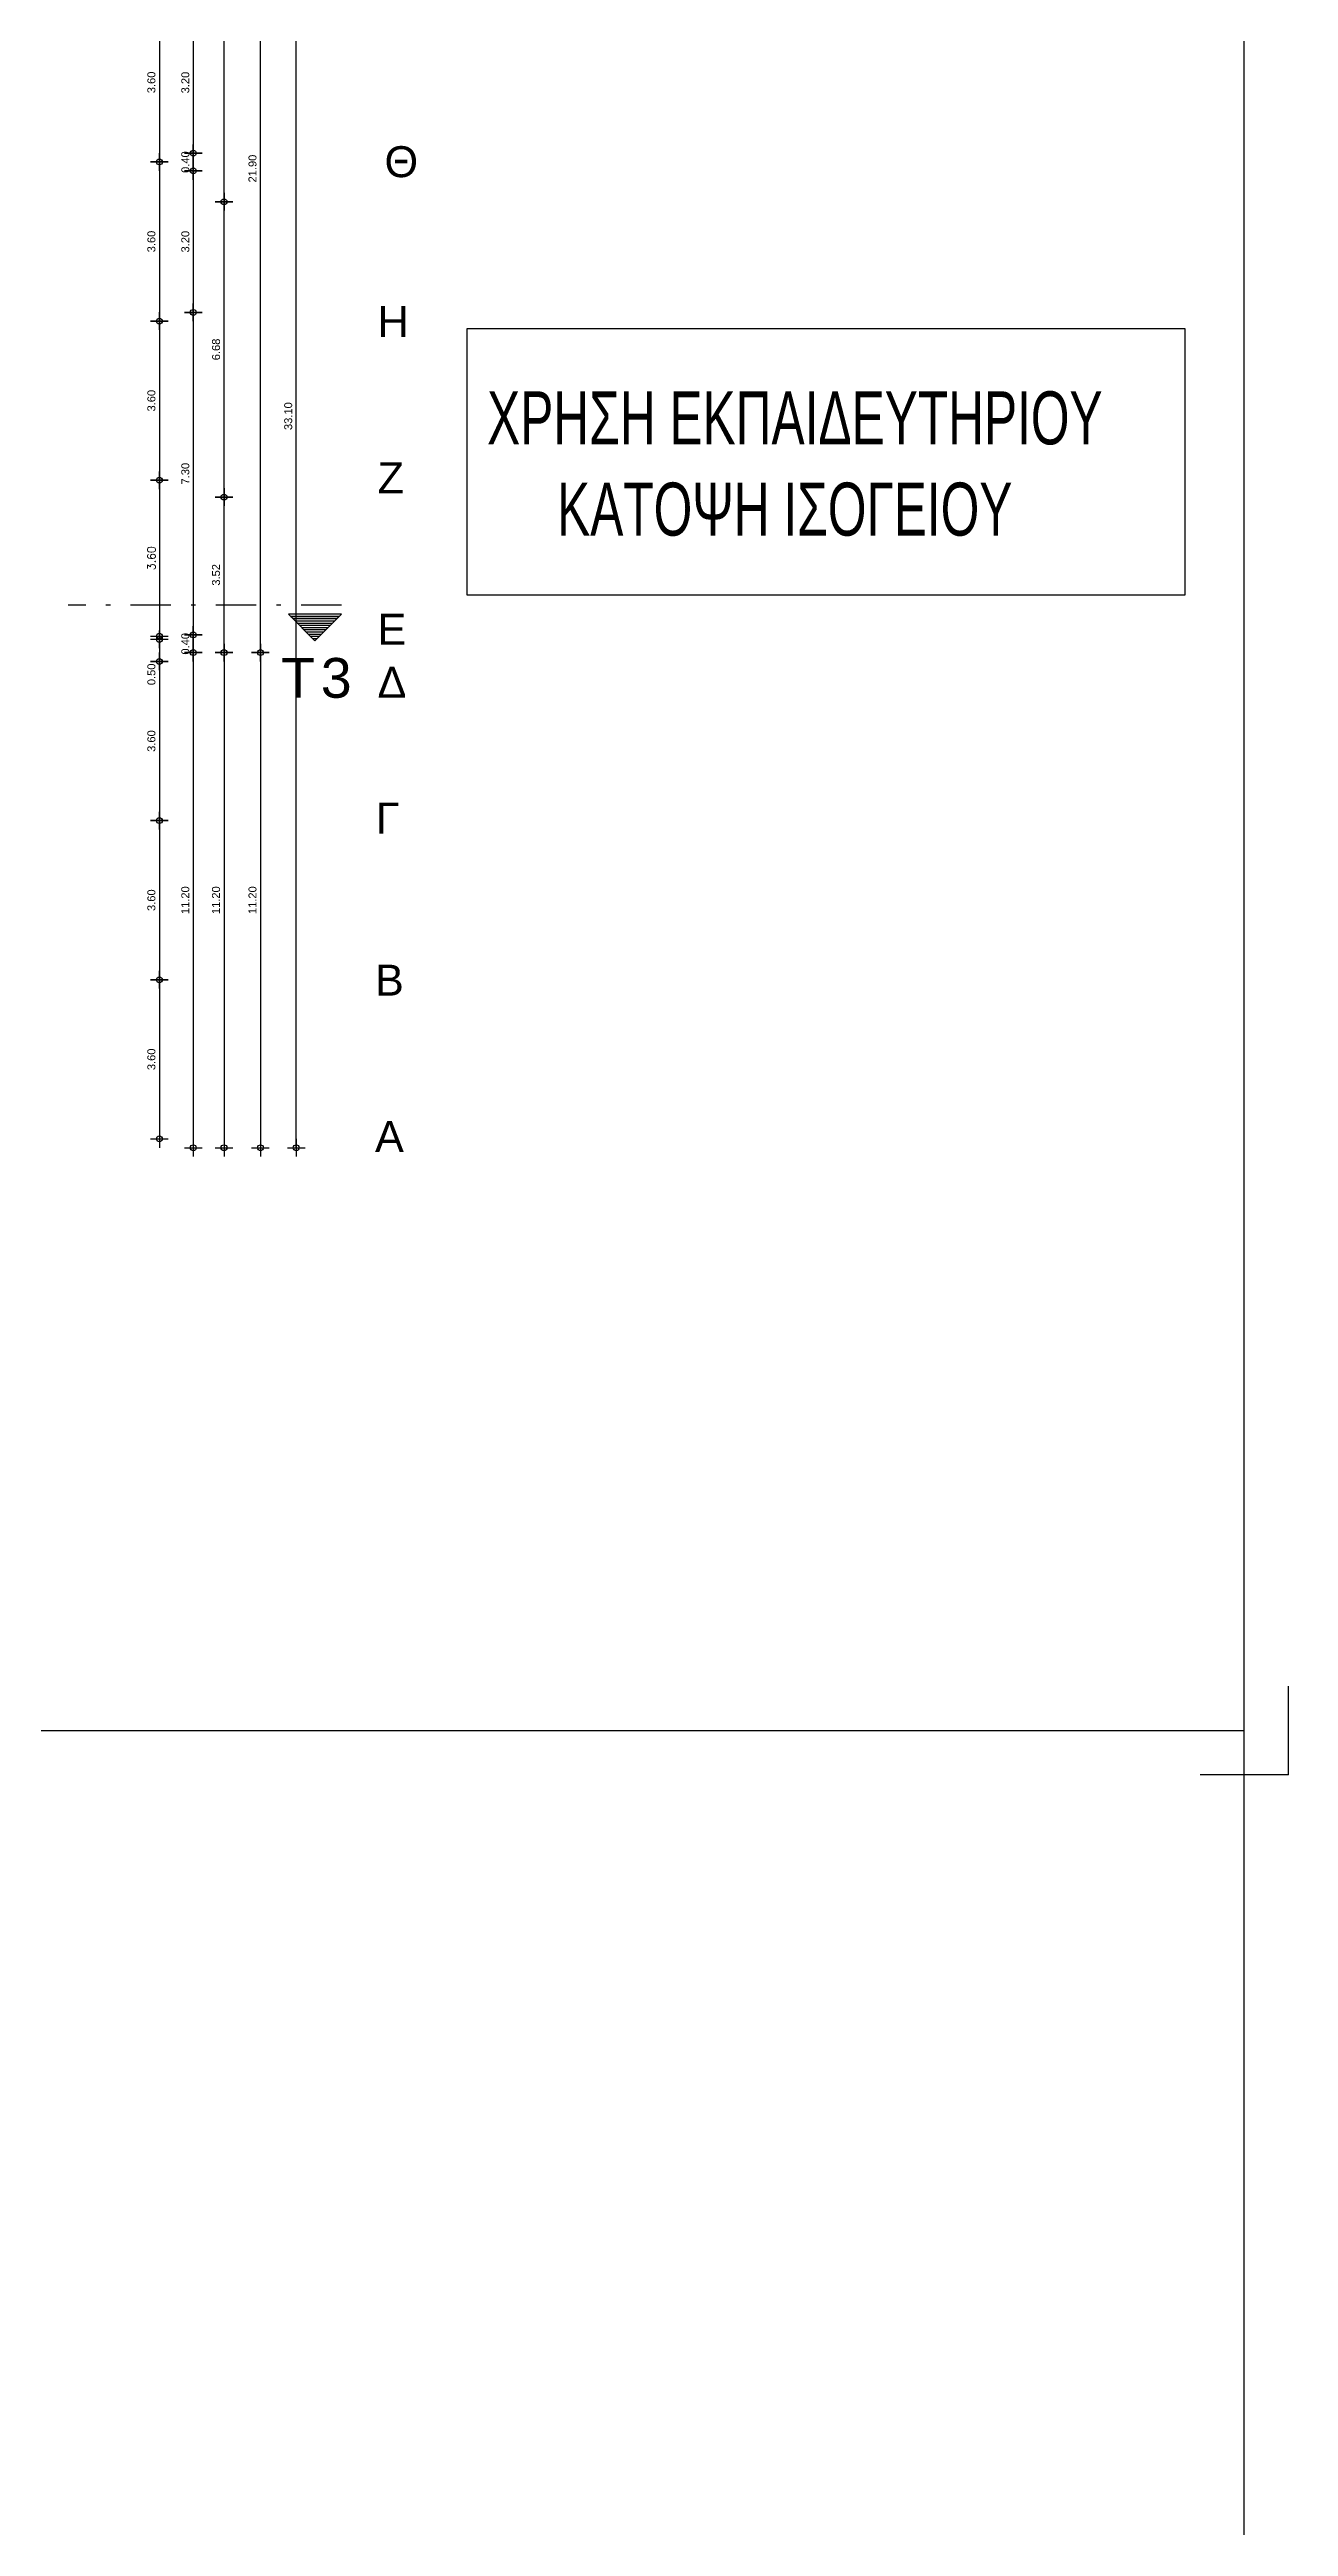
# Model space of a CAD drawing. Header units: metres. Extents: x 0 to 132, y -109 to 310.
# Drawn here: x 56 to 84, y -17 to 39 of the extents above; entities that cross this region are included whole.
import ezdxf

# ---------------------------------------------------------------- set-up
doc = ezdxf.new("R2010")
doc.units = ezdxf.units.M
doc.header["$LTSCALE"] = 0.036
doc.linetypes.add('DASHDOTX2', pattern=[50.8, 25.4, -12.7, 0, -12.7])
doc.layers.get('0').update_dxf_attribs({"color": 252})
doc.layers.get('Defpoints').update_dxf_attribs({"color": 252})
for name, color, linetype in [('arxitektonika', 254, 'Continuous'), ('BORDER', 252, 'Continuous'), ('DIMBLK', 252, 'Continuous'), ('LAYER-ON', 252, 'Continuous'), ('MARKS', 252, 'Continuous'), ('NOTES', 252, 'Continuous')]:
    doc.layers.add(name, color=color, linetype=linetype)
doc.styles.add('COMU-N', font='arial.ttf')
doc.styles.add('outu-c', font='ugoutl-s.shx', dxfattribs={"width": 0.7})
doc.styles.get("Standard").update_dxf_attribs({"font": 'arial.ttf'})
doc.dimstyles.new('CADWDOT', dxfattribs={"dimscale": 0.1, "dimtxt": 1.8, "dimasz": 0.08, "dimexe": 2, "dimexo": 0, "dimgap": 0.09, "dimtad": 0, "dimrnd": 0.001, "dimzin": 0, "dimdsep": 46, "dimtxsty": 'Standard', "dimblk1": 'ARTDIM', "dimblk2": 'ARTDIM', "dimsah": 1, "dimcen": 0.09, "dimdle": 0.05, "dimse1": 1, "dimse2": 1, "dimadec": 0, "dimazin": 0, "dimtfac": 1, "dimtmove": 0, "dimatfit": 3, "dimldrblk": 'ARTDIM', "dimfxl": 2, "dimtvp": 0.9999, "dimtolj": 1, "dimtzin": 0, "dimarcsym": 0})

# ---------------------------------------------------------------- blocks, each defined once
blk = doc.blocks.new('art103')
at = {"layer": 'BORDER'}
for p, q in [((20.75, 0.25), (20.75, 14.6)), ((0.25, 0.25), (20.75, 0.25))]:
    blk.add_line(p, q, dxfattribs=at)
at = {"layer": 'MARKS'}
for q in [(21, 0.5), (20.5, 0)]:
    blk.add_line((21, 0), q, dxfattribs=at)
blk = doc.blocks.new('ARTDIM')
at = {"layer": 'DIMBLK'}
for p, q in [((-24.9975, 0), (24.9975, 0)), ((0, -24.9975), (0, 24.9975))]:
    blk.add_line(p, q, dxfattribs=at)
blk.add_circle((0, 0), 8.25, dxfattribs=at)
blk = doc.blocks.new('*D131')
at = {"layer": 'arxitektonika', "color": 0, "lineweight": -2}
blk.add_line((59.217, 39.869), (59.217, 36.688), dxfattribs=at)
at = {"layer": 'Defpoints', "color": 0, "transparency": 16777216}
for p in [(60.189, 39.877), (59.217, 36.68), (60.189, 36.68)]:
    blk.add_point(p, dxfattribs=at)
at = {"layer": 'arxitektonika', "color": 0, "lineweight": -2, "xscale": 0.008, "yscale": 0.008, "zscale": 0.008}
for p, rotation in [((59.217, 39.877), 90), ((59.217, 36.68), 270)]:
    blk.add_blockref('ARTDIM', p, dxfattribs=dict(at, rotation=rotation))
at = {"layer": 'arxitektonika', "color": 0, "insert": (59.037, 38.279), "char_height": 0.18, "attachment_point": 5, "rotation": 90}
blk.add_mtext('\\A1;3.20', dxfattribs=at)
blk = doc.blocks.new('*D132')
at = {"layer": 'arxitektonika', "color": 0, "lineweight": -2}
blk.add_line((59.217, 36.672), (59.217, 36.288), dxfattribs=at)
at = {"layer": 'Defpoints', "color": 0, "transparency": 16777216}
for p in [(60.189, 36.68), (59.217, 36.28), (60.189, 36.28)]:
    blk.add_point(p, dxfattribs=at)
at = {"layer": 'arxitektonika', "color": 0, "lineweight": -2, "xscale": 0.008, "yscale": 0.008, "zscale": 0.008}
for p, rotation in [((59.217, 36.68), 90), ((59.217, 36.28), 270)]:
    blk.add_blockref('ARTDIM', p, dxfattribs=dict(at, rotation=rotation))
at = {"layer": 'arxitektonika', "color": 0, "insert": (59.037, 36.48), "char_height": 0.18, "attachment_point": 5, "rotation": 90}
blk.add_mtext('\\A1;0.40', dxfattribs=at)
blk = doc.blocks.new('*D133')
at = {"layer": 'arxitektonika', "color": 0, "lineweight": -2}
blk.add_line((59.217, 36.272), (59.217, 33.088), dxfattribs=at)
at = {"layer": 'Defpoints', "color": 0, "transparency": 16777216}
for p in [(60.189, 36.28), (59.217, 33.08), (60.189, 33.08)]:
    blk.add_point(p, dxfattribs=at)
at = {"layer": 'arxitektonika', "color": 0, "lineweight": -2, "xscale": 0.008, "yscale": 0.008, "zscale": 0.008}
for p, rotation in [((59.217, 36.28), 90), ((59.217, 33.08), 270)]:
    blk.add_blockref('ARTDIM', p, dxfattribs=dict(at, rotation=rotation))
at = {"layer": 'arxitektonika', "color": 0, "insert": (59.037, 34.68), "char_height": 0.18, "attachment_point": 5, "rotation": 90}
blk.add_mtext('\\A1;3.20', dxfattribs=at)
blk = doc.blocks.new('*D134')
at = {"layer": 'arxitektonika', "color": 0, "lineweight": -2}
blk.add_line((59.217, 33.072), (59.217, 25.791), dxfattribs=at)
at = {"layer": 'Defpoints', "color": 0, "transparency": 16777216}
for p in [(60.189, 33.08), (59.217, 25.783), (60.189, 25.783)]:
    blk.add_point(p, dxfattribs=at)
at = {"layer": 'arxitektonika', "color": 0, "lineweight": -2, "xscale": 0.008, "yscale": 0.008, "zscale": 0.008}
for p, rotation in [((59.217, 33.08), 90), ((59.217, 25.783), 270)]:
    blk.add_blockref('ARTDIM', p, dxfattribs=dict(at, rotation=rotation))
at = {"layer": 'arxitektonika', "color": 0, "insert": (59.037, 29.432), "char_height": 0.18, "attachment_point": 5, "rotation": 90}
blk.add_mtext('\\A1;7.30', dxfattribs=at)
blk = doc.blocks.new('*D135')
at = {"layer": 'arxitektonika', "color": 0, "lineweight": -2}
blk.add_line((59.217, 25.775), (59.217, 25.391), dxfattribs=at)
at = {"layer": 'Defpoints', "color": 0, "transparency": 16777216}
for p in [(60.189, 25.783), (59.217, 25.383), (60.189, 25.383)]:
    blk.add_point(p, dxfattribs=at)
at = {"layer": 'arxitektonika', "color": 0, "lineweight": -2, "xscale": 0.008, "yscale": 0.008, "zscale": 0.008}
for p, rotation in [((59.217, 25.783), 90), ((59.217, 25.383), 270)]:
    blk.add_blockref('ARTDIM', p, dxfattribs=dict(at, rotation=rotation))
at = {"layer": 'arxitektonika', "color": 0, "insert": (59.037, 25.583), "char_height": 0.18, "attachment_point": 5, "rotation": 90}
blk.add_mtext('\\A1;0.40', dxfattribs=at)
blk = doc.blocks.new('*D136')
at = {"layer": 'arxitektonika', "color": 0, "lineweight": -2}
blk.add_line((59.217, 25.375), (59.217, 14.191), dxfattribs=at)
at = {"layer": 'Defpoints', "color": 0, "transparency": 16777216}
for p in [(60.128, 25.383), (59.217, 14.183), (60.128, 14.183)]:
    blk.add_point(p, dxfattribs=at)
at = {"layer": 'arxitektonika', "color": 0, "lineweight": -2, "xscale": 0.008, "yscale": 0.008, "zscale": 0.008}
for p, rotation in [((59.217, 25.383), 90), ((59.217, 14.183), 270)]:
    blk.add_blockref('ARTDIM', p, dxfattribs=dict(at, rotation=rotation))
at = {"layer": 'arxitektonika', "color": 0, "insert": (59.037, 19.783), "char_height": 0.18, "attachment_point": 5, "rotation": 90}
blk.add_mtext('\\A1;11.20', dxfattribs=at)
blk = doc.blocks.new('*D137')
at = {"layer": 'arxitektonika', "color": 0, "lineweight": -2}
blk.add_line((59.912, 25.375), (59.912, 14.191), dxfattribs=at)
at = {"layer": 'Defpoints', "color": 0, "transparency": 16777216}
for p in [(60.128, 25.383), (59.912, 14.183), (60.128, 14.183)]:
    blk.add_point(p, dxfattribs=at)
at = {"layer": 'arxitektonika', "color": 0, "lineweight": -2, "xscale": 0.008, "yscale": 0.008, "zscale": 0.008}
for p, rotation in [((59.912, 25.383), 90), ((59.912, 14.183), 270)]:
    blk.add_blockref('ARTDIM', p, dxfattribs=dict(at, rotation=rotation))
at = {"layer": 'arxitektonika', "color": 0, "insert": (59.732, 19.783), "char_height": 0.18, "attachment_point": 5, "rotation": 90}
blk.add_mtext('\\A1;11.20', dxfattribs=at)
blk = doc.blocks.new('*D138')
at = {"layer": 'arxitektonika', "color": 0, "lineweight": -2}
blk.add_line((59.912, 25.391), (59.912, 28.893), dxfattribs=at)
at = {"layer": 'Defpoints', "color": 0, "transparency": 16777216}
for p in [(59.912, 28.901), (60.189, 28.901), (60.189, 25.383)]:
    blk.add_point(p, dxfattribs=at)
at = {"layer": 'arxitektonika', "color": 0, "lineweight": -2, "xscale": 0.008, "yscale": 0.008, "zscale": 0.008}
for p, rotation in [((59.912, 28.901), 90), ((59.912, 25.383), 270)]:
    blk.add_blockref('ARTDIM', p, dxfattribs=dict(at, rotation=rotation))
at = {"layer": 'arxitektonika', "color": 0, "insert": (59.732, 27.142), "char_height": 0.18, "attachment_point": 5, "rotation": 90}
blk.add_mtext('\\A1;3.52', dxfattribs=at)
blk = doc.blocks.new('*D139')
at = {"layer": 'arxitektonika', "color": 0, "lineweight": -2}
blk.add_line((59.912, 28.909), (59.912, 35.575), dxfattribs=at)
at = {"layer": 'Defpoints', "color": 0, "transparency": 16777216}
for p in [(59.912, 35.583), (60.189, 35.583), (60.189, 28.901)]:
    blk.add_point(p, dxfattribs=at)
at = {"layer": 'arxitektonika', "color": 0, "lineweight": -2, "xscale": 0.008, "yscale": 0.008, "zscale": 0.008}
for p, rotation in [((59.912, 35.583), 90), ((59.912, 28.901), 270)]:
    blk.add_blockref('ARTDIM', p, dxfattribs=dict(at, rotation=rotation))
at = {"layer": 'arxitektonika', "color": 0, "insert": (59.732, 32.242), "char_height": 0.18, "attachment_point": 5, "rotation": 90}
blk.add_mtext('\\A1;6.68', dxfattribs=at)
blk = doc.blocks.new('*D140')
at = {"layer": 'arxitektonika', "color": 0, "lineweight": -2}
blk.add_line((59.912, 35.591), (59.912, 47.275), dxfattribs=at)
at = {"layer": 'Defpoints', "color": 0, "transparency": 16777216}
for p in [(57.55, 47.283), (59.912, 47.283), (57.55, 35.583)]:
    blk.add_point(p, dxfattribs=at)
at = {"layer": 'arxitektonika', "color": 0, "lineweight": -2, "xscale": 0.008, "yscale": 0.008, "zscale": 0.008}
for p, rotation in [((59.912, 47.283), 90), ((59.912, 35.583), 270)]:
    blk.add_blockref('ARTDIM', p, dxfattribs=dict(at, rotation=rotation))
at = {"layer": 'arxitektonika', "color": 0, "insert": (59.732, 41.433), "char_height": 0.18, "attachment_point": 5, "rotation": 90}
blk.add_mtext('\\A1;11.70', dxfattribs=at)
blk = doc.blocks.new('*D141')
at = {"layer": 'arxitektonika', "color": 0, "lineweight": -2}
blk.add_line((60.737, 25.375), (60.737, 14.191), dxfattribs=at)
at = {"layer": 'Defpoints', "color": 0, "transparency": 16777216}
for p in [(57.623, 25.383), (57.623, 14.183), (60.737, 14.183)]:
    blk.add_point(p, dxfattribs=at)
at = {"layer": 'arxitektonika', "color": 0, "lineweight": -2, "xscale": 0.008, "yscale": 0.008, "zscale": 0.008}
for p, rotation in [((60.737, 25.383), 90), ((60.737, 14.183), 270)]:
    blk.add_blockref('ARTDIM', p, dxfattribs=dict(at, rotation=rotation))
at = {"layer": 'arxitektonika', "color": 0, "insert": (60.557, 19.783), "char_height": 0.18, "attachment_point": 5, "rotation": 90}
blk.add_mtext('\\A1;11.20', dxfattribs=at)
blk = doc.blocks.new('*D142')
at = {"layer": 'arxitektonika', "color": 0, "lineweight": -2}
blk.add_line((60.737, 25.391), (60.737, 47.275), dxfattribs=at)
at = {"layer": 'Defpoints', "color": 0, "transparency": 16777216}
for p in [(57.623, 47.283), (60.737, 47.283), (57.623, 25.383)]:
    blk.add_point(p, dxfattribs=at)
at = {"layer": 'arxitektonika', "color": 0, "lineweight": -2, "xscale": 0.008, "yscale": 0.008, "zscale": 0.008}
for p, rotation in [((60.737, 47.283), 90), ((60.737, 25.383), 270)]:
    blk.add_blockref('ARTDIM', p, dxfattribs=dict(at, rotation=rotation))
at = {"layer": 'arxitektonika', "color": 0, "insert": (60.557, 36.333), "char_height": 0.18, "attachment_point": 5, "rotation": 90}
blk.add_mtext('\\A1;21.90', dxfattribs=at)
blk = doc.blocks.new('*D143')
at = {"layer": 'arxitektonika', "color": 0, "lineweight": -2}
blk.add_line((61.546, 14.191), (61.546, 47.275), dxfattribs=at)
at = {"layer": 'Defpoints', "color": 0, "transparency": 16777216}
for p in [(57.296, 47.283), (61.546, 47.283), (57.37, 14.183)]:
    blk.add_point(p, dxfattribs=at)
at = {"layer": 'arxitektonika', "color": 0, "lineweight": -2, "xscale": 0.008, "yscale": 0.008, "zscale": 0.008}
for p, rotation in [((61.546, 47.283), 90), ((61.546, 14.183), 270)]:
    blk.add_blockref('ARTDIM', p, dxfattribs=dict(at, rotation=rotation))
at = {"layer": 'arxitektonika', "color": 0, "insert": (61.366, 30.733), "char_height": 0.18, "attachment_point": 5, "rotation": 90}
blk.add_mtext('\\A1;33.10', dxfattribs=at)
blk = doc.blocks.new('*D161')
at = {"layer": 'arxitektonika', "color": 0, "lineweight": -2}
blk.add_line((58.449, 40.075), (58.449, 36.491), dxfattribs=at)
at = {"layer": 'Defpoints', "color": 0, "transparency": 16777216}
for p in [(63.208, 40.083), (58.449, 36.483), (63.208, 36.483)]:
    blk.add_point(p, dxfattribs=at)
at = {"layer": 'arxitektonika', "color": 0, "lineweight": -2, "xscale": 0.008, "yscale": 0.008, "zscale": 0.008}
for p, rotation in [((58.449, 40.083), 90), ((58.449, 36.483), 270)]:
    blk.add_blockref('ARTDIM', p, dxfattribs=dict(at, rotation=rotation))
at = {"layer": 'arxitektonika', "color": 0, "insert": (58.269, 38.283), "char_height": 0.18, "attachment_point": 5, "rotation": 90}
blk.add_mtext('\\A1;3.60', dxfattribs=at)
blk = doc.blocks.new('*D162')
at = {"layer": 'arxitektonika', "color": 0, "lineweight": -2}
blk.add_line((58.449, 36.475), (58.449, 32.891), dxfattribs=at)
at = {"layer": 'Defpoints', "color": 0, "transparency": 16777216}
for p in [(63.208, 36.483), (58.449, 32.883), (63.208, 32.883)]:
    blk.add_point(p, dxfattribs=at)
at = {"layer": 'arxitektonika', "color": 0, "lineweight": -2, "xscale": 0.008, "yscale": 0.008, "zscale": 0.008}
for p, rotation in [((58.449, 36.483), 90), ((58.449, 32.883), 270)]:
    blk.add_blockref('ARTDIM', p, dxfattribs=dict(at, rotation=rotation))
at = {"layer": 'arxitektonika', "color": 0, "insert": (58.269, 34.683), "char_height": 0.18, "attachment_point": 5, "rotation": 90}
blk.add_mtext('\\A1;3.60', dxfattribs=at)
blk = doc.blocks.new('*D163')
at = {"layer": 'arxitektonika', "color": 0, "lineweight": -2}
blk.add_line((58.449, 32.875), (58.449, 29.291), dxfattribs=at)
at = {"layer": 'Defpoints', "color": 0, "transparency": 16777216}
for p in [(63.208, 32.883), (58.449, 29.283), (63.208, 29.283)]:
    blk.add_point(p, dxfattribs=at)
at = {"layer": 'arxitektonika', "color": 0, "lineweight": -2, "xscale": 0.008, "yscale": 0.008, "zscale": 0.008}
for p, rotation in [((58.449, 32.883), 90), ((58.449, 29.283), 270)]:
    blk.add_blockref('ARTDIM', p, dxfattribs=dict(at, rotation=rotation))
at = {"layer": 'arxitektonika', "color": 0, "insert": (58.269, 31.083), "char_height": 0.18, "attachment_point": 5, "rotation": 90}
blk.add_mtext('\\A1;3.60', dxfattribs=at)
blk = doc.blocks.new('*D164')
at = {"layer": 'arxitektonika', "color": 0, "lineweight": -2}
blk.add_line((58.449, 29.275), (58.449, 25.764), dxfattribs=at)
at = {"layer": 'Defpoints', "color": 0, "transparency": 16777216}
for p in [(63.208, 29.283), (58.449, 25.756), (63.208, 25.756)]:
    blk.add_point(p, dxfattribs=at)
at = {"layer": 'arxitektonika', "color": 0, "lineweight": -2, "xscale": 0.008, "yscale": 0.008, "zscale": 0.008}
for p, rotation in [((58.449, 29.283), 90), ((58.449, 25.756), 270)]:
    blk.add_blockref('ARTDIM', p, dxfattribs=dict(at, rotation=rotation))
at = {"layer": 'arxitektonika', "color": 0, "insert": (58.269, 27.519), "char_height": 0.18, "attachment_point": 5, "rotation": 90}
blk.add_mtext('\\A1;{\\Fcomplex.shx;3.60}', dxfattribs=at)
blk = doc.blocks.new('*D165')
at = {"layer": 'arxitektonika', "color": 0, "lineweight": -2}
for p, q in [((58.449, 25.675), (58.449, 25.191)), ((58.449, 25.183), (58.449, 24.608))]:
    blk.add_line(p, q, dxfattribs=at)
at = {"layer": 'Defpoints', "color": 0, "transparency": 16777216}
for p in [(63.208, 25.683), (58.449, 25.183), (63.208, 25.183)]:
    blk.add_point(p, dxfattribs=at)
at = {"layer": 'arxitektonika', "color": 0, "lineweight": -2, "xscale": 0.008, "yscale": 0.008, "zscale": 0.008}
for p, rotation in [((58.449, 25.683), 90), ((58.449, 25.183), 270)]:
    blk.add_blockref('ARTDIM', p, dxfattribs=dict(at, rotation=rotation))
at = {"layer": 'arxitektonika', "color": 0, "insert": (58.269, 24.892), "char_height": 0.18, "attachment_point": 5, "rotation": 90}
blk.add_mtext('\\A1;0.50', dxfattribs=at)
blk = doc.blocks.new('*D166')
at = {"layer": 'arxitektonika', "color": 0, "lineweight": -2}
blk.add_line((58.449, 25.175), (58.449, 21.591), dxfattribs=at)
at = {"layer": 'Defpoints', "color": 0, "transparency": 16777216}
for p in [(63.208, 25.183), (58.449, 21.583), (63.208, 21.583)]:
    blk.add_point(p, dxfattribs=at)
at = {"layer": 'arxitektonika', "color": 0, "lineweight": -2, "xscale": 0.008, "yscale": 0.008, "zscale": 0.008}
for p, rotation in [((58.449, 25.183), 90), ((58.449, 21.583), 270)]:
    blk.add_blockref('ARTDIM', p, dxfattribs=dict(at, rotation=rotation))
at = {"layer": 'arxitektonika', "color": 0, "insert": (58.269, 23.383), "char_height": 0.18, "attachment_point": 5, "rotation": 90}
blk.add_mtext('\\A1;3.60', dxfattribs=at)
blk = doc.blocks.new('*D167')
at = {"layer": 'arxitektonika', "color": 0, "lineweight": -2}
blk.add_line((58.449, 21.575), (58.449, 17.991), dxfattribs=at)
at = {"layer": 'Defpoints', "color": 0, "transparency": 16777216}
for p in [(63.208, 21.583), (58.449, 17.983), (63.208, 17.983)]:
    blk.add_point(p, dxfattribs=at)
at = {"layer": 'arxitektonika', "color": 0, "lineweight": -2, "xscale": 0.008, "yscale": 0.008, "zscale": 0.008}
for p, rotation in [((58.449, 21.583), 90), ((58.449, 17.983), 270)]:
    blk.add_blockref('ARTDIM', p, dxfattribs=dict(at, rotation=rotation))
at = {"layer": 'arxitektonika', "color": 0, "insert": (58.269, 19.783), "char_height": 0.18, "attachment_point": 5, "rotation": 90}
blk.add_mtext('\\A1;3.60', dxfattribs=at)
blk = doc.blocks.new('*D168')
at = {"layer": 'arxitektonika', "color": 0, "lineweight": -2}
blk.add_line((58.449, 17.975), (58.449, 14.391), dxfattribs=at)
at = {"layer": 'Defpoints', "color": 0, "transparency": 16777216}
for p in [(63.208, 17.983), (58.449, 14.383), (63.208, 14.383)]:
    blk.add_point(p, dxfattribs=at)
at = {"layer": 'arxitektonika', "color": 0, "lineweight": -2, "xscale": 0.008, "yscale": 0.008, "zscale": 0.008}
for p, rotation in [((58.449, 17.983), 90), ((58.449, 14.383), 270)]:
    blk.add_blockref('ARTDIM', p, dxfattribs=dict(at, rotation=rotation))
at = {"layer": 'arxitektonika', "color": 0, "insert": (58.269, 16.183), "char_height": 0.18, "attachment_point": 5, "rotation": 90}
blk.add_mtext('\\A1;3.60', dxfattribs=at)

msp = doc.modelspace()

# ---------------------------------------------------------------- linework, layer by layer
msp.add_line((83, -108.949), (83, 309.662))
at = {"layer": 'arxitektonika', "linetype": 'DASHDOTX2'}
msp.add_line((62.569, 26.453), (56.384, 26.453), dxfattribs=at)
at = {"layer": 'arxitektonika'}
for p, q in [((61.969, 25.653), (61.369, 26.253)), ((61.969, 26.253), (61.369, 26.253)), ((61.419, 26.203), (62.519, 26.203)), ((62.519, 26.203), (61.419, 26.203)), ((61.419, 26.203), (62.519, 26.203)), ((61.469, 26.153), (62.469, 26.153)), ((61.519, 26.103), (62.419, 26.103)), ((61.569, 26.053), (62.369, 26.053)), ((61.619, 26.003), (62.319, 26.003)), ((61.669, 25.953), (62.269, 25.953)), ((61.719, 25.903), (62.219, 25.903)), ((61.769, 25.853), (62.169, 25.853)), ((61.819, 25.803), (62.119, 25.803)), ((61.969, 25.653), (62.569, 26.253)), ((62.569, 26.253), (61.969, 26.253)), ((61.869, 25.753), (62.069, 25.753)), ((61.919, 25.703), (62.019, 25.703))]:
    msp.add_line(p, q, dxfattribs=at)
at = {"layer": 'NOTES', "color": 2}
msp.add_lwpolyline([(65.418, 32.714), (81.654, 32.714), (81.654, 26.686), (65.418, 26.686)], close=True, dxfattribs=at)

# ---------------------------------------------------------------- block references
at = {"layer": 'LAYER-ON', "xscale": 4, "yscale": 4, "zscale": 4}
msp.add_blockref('art103', (0, 0), dxfattribs=at)

# ---------------------------------------------------------------- texts
at = {"layer": 'arxitektonika', "style": 'COMU-N'}
for s, height, p in [('Θ', 0.7, (63.544, 36.139)), ('Η', 0.7, (63.386, 32.521)), ('Ζ', 0.7, (63.386, 28.987)), ('Ε', 0.7, (63.386, 25.561)), ('Τ', 0.9, (61.204, 24.362)), ('3', 0.9, (62.102, 24.362)), ('Δ', 0.7, (63.386, 24.362)), ('Γ', 0.7, (63.346, 21.287)), ('Β', 0.7, (63.329, 17.624)), ('Α', 0.7, (63.329, 14.087))]:
    msp.add_text(s, height=height, dxfattribs=at).set_placement(p)
at = {"layer": 'NOTES', "color": 2, "style": 'outu-c', "width": 0.7}
for s, p in [('ΧΡΗΣΗ ΕΚΠΑΙΔΕΥΤΗΡΙΟΥ', (65.865, 30.094)), ('ΚΑΤΟΨΗ ΙΣΟΓΕΙΟΥ', (67.45, 28.03))]:
    msp.add_text(s, height=1.2, dxfattribs=at).set_placement(p)

# ---------------------------------------------------------------- dimensions: what is measured, and where the dimension line sits
at = {"layer": 'arxitektonika'}
for base, p1, p2, picture, middle in [((61.546, 47.283), (57.37, 14.183), (57.296, 47.283), '*D143', (61.366, 30.733)), ((59.912, 47.283), (57.55, 35.583), (57.55, 47.283), '*D140', (59.732, 41.433)), ((60.737, 47.283), (57.623, 25.383), (57.623, 47.283), '*D142', (60.557, 36.333)), ((58.449, 36.483), (63.208, 40.083), (63.208, 36.483), '*D161', (58.269, 38.283)), ((59.217, 36.68), (60.189, 39.877), (60.189, 36.68), '*D131', (59.037, 38.279)), ((58.449, 32.883), (63.208, 36.483), (63.208, 32.883), '*D162', (58.269, 34.683)), ((59.217, 33.08), (60.189, 36.28), (60.189, 33.08), '*D133', (59.037, 34.68)), ((59.912, 35.583), (60.189, 28.901), (60.189, 35.583), '*D139', (59.732, 32.242)), ((58.449, 29.283), (63.208, 32.883), (63.208, 29.283), '*D163', (58.269, 31.083)), ((59.217, 25.783), (60.189, 33.08), (60.189, 25.783), '*D134', (59.037, 29.432)), ((59.912, 28.901), (60.189, 25.383), (60.189, 28.901), '*D138', (59.732, 27.142)), ((58.449, 25.183), (63.208, 25.683), (63.208, 25.183), '*D165', (58.269, 24.892)), ((60.737, 14.183), (57.623, 25.383), (57.623, 14.183), '*D141', (60.557, 19.783)), ((58.449, 21.583), (63.208, 25.183), (63.208, 21.583), '*D166', (58.269, 23.383)), ((59.217, 14.183), (60.128, 25.383), (60.128, 14.183), '*D136', (59.037, 19.783)), ((59.912, 14.183), (60.128, 25.383), (60.128, 14.183), '*D137', (59.732, 19.783)), ((58.449, 17.983), (63.208, 21.583), (63.208, 17.983), '*D167', (58.269, 19.783)), ((58.449, 14.383), (63.208, 17.983), (63.208, 14.383), '*D168', (58.269, 16.183))]:
    dim = msp.add_linear_dim(base=base, p1=p1, p2=p2, angle=90, dimstyle='CADWDOT', dxfattribs=at)
    dim.commit()
    dim.dimension.update_dxf_attribs({"geometry": picture, "text_midpoint": middle})
for base, p1, p2, picture, middle in [((59.217, 36.28), (60.189, 36.68), (60.189, 36.28), '*D132', (59.217, 36.48)), ((59.217, 25.383), (60.189, 25.783), (60.189, 25.383), '*D135', (59.217, 25.583))]:
    dim = msp.add_linear_dim(base=base, p1=p1, p2=p2, angle=90, dimstyle='CADWDOT', dxfattribs=at)
    dim.commit()
    dim.dimension.update_dxf_attribs({"geometry": picture, "text_midpoint": middle, "dimtype": 160})
dim = msp.add_linear_dim(base=(58.449, 25.756), p1=(63.208, 29.283), p2=(63.208, 25.756), angle=90, text='{\\Fcomplex.shx;3.60}', dimstyle='CADWDOT', dxfattribs=at)
dim.commit()
dim.dimension.update_dxf_attribs({"geometry": '*D164', "text_midpoint": (58.269, 27.519)})

doc.saveas('drawing.dxf')
